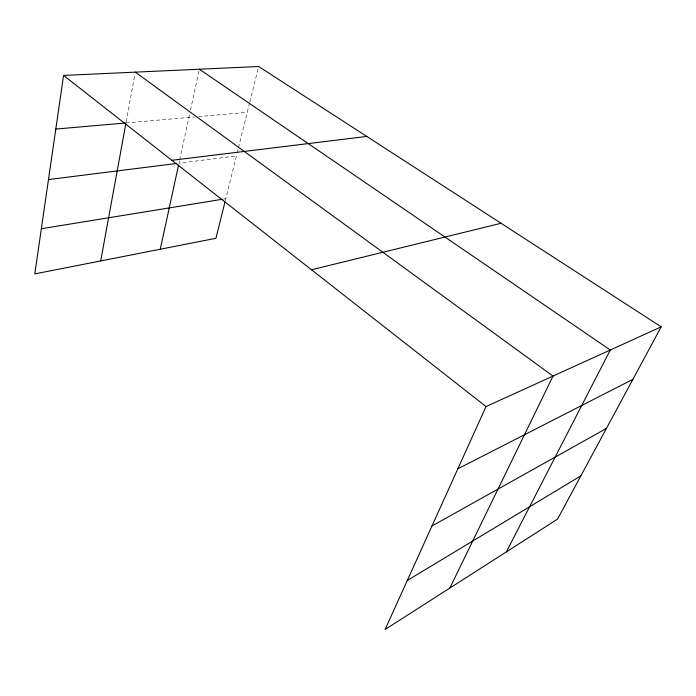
<?xml version="1.0" encoding="UTF-8"?>
<svg xmlns="http://www.w3.org/2000/svg" width="696" height="696" viewBox="0 0 696 696"><rect width="100%" height="100%" fill="white"/><g stroke="black" fill="none" stroke-linecap="round" stroke-linejoin="round"><path stroke-width="0.52" stroke-dasharray="3.48 2.61" d="M126.176 121.887L134.902 74.263M179.42 161.089L178.968 163.169L236.422 155.947M179.646 160.054L189.582 114.318M190.495 110.125L199.378 69.217M225.269 200.796L236.936 153.877M237.197 152.833L238.223 148.692M238.484 147.648L249.586 102.999M249.847 101.955L258.66 66.511M223.651 199.056L225.791 198.708M125.985 122.948L194.297 116.998M198.621 116.615L247.254 112.378"/><path stroke-width="1.04" d="M661.2 326.833L486.025 406.56L385.114 629.488L557.539 519.12L661.2 326.833L258.66 66.511L63.58 75.42L34.8 273.893L215.943 238.293L225.008 201.84M100.694 260.948L125.785 124.01M160.263 249.238L178.515 165.248M449.833 588.068L553.024 376.066L135.285 72.14M506.349 551.893L610.288 350.001L199.378 69.217M407.29 580.499L580.864 475.855M431.946 526.028L606.433 428.423M457.855 468.8L632.89 379.346M311.521 269.77L501.068 223.277M41.351 228.732L222.589 199.23M48.476 179.568L176.836 163.438M171.86 160.297L366.783 136.433M55.802 129.056L125.985 122.948M63.58 75.42L486.025 406.56"/></g></svg>
